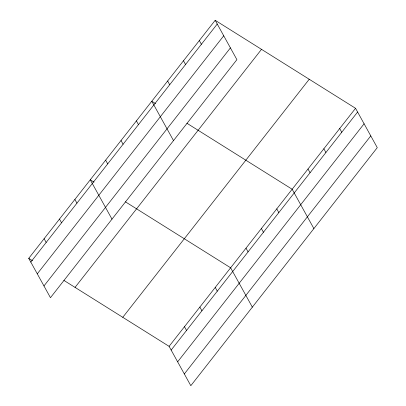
<?xml version="1.0" encoding="UTF-8"?>
<svg xmlns="http://www.w3.org/2000/svg" width="406" height="406" viewBox="0 0 406 406"><rect width="100%" height="100%" fill="white"/><g stroke="black" fill="none" stroke-linecap="round" stroke-linejoin="round"><path stroke-width="0.61" d="M215.185 20.3L236.906 59.652L50.456 297.7L28.73 258.353L215.185 20.3L355.544 108.3L377.27 147.647L190.815 385.7L169.094 346.348L63.869 280.384M30.79 262.083L217.246 24.03M37.281 273.837L223.731 35.784M43.965 285.946L230.415 47.893M75.049 287.392L261.505 49.339M122.774 317.309L309.225 79.261M169.094 346.348L355.544 108.3M171.154 350.079L357.605 112.031M177.64 361.837L364.096 123.784M184.329 373.946L370.779 135.893M155.518 103.576L151.788 101.236L173.514 140.588M186.927 123.267L292.153 189.237L313.874 228.583M93.989 182.132L90.259 179.797L111.985 219.144M125.398 201.823L230.623 267.793L252.344 307.144M28.73 258.353L32.46 260.688M339.7 128.535L341.756 132.265M323.851 148.769L325.906 152.499M308.002 169.003L310.062 172.733M199.336 40.534L201.396 44.264M276.77 208.877L278.831 212.607M183.487 60.768L185.547 64.498M261.388 228.517L263.448 232.247M167.637 81.002L169.698 84.732M246.006 248.152L248.066 251.882M136.406 120.876L138.466 124.606M215.241 287.433L217.301 291.163M121.024 140.517L123.084 144.247M199.859 307.073L201.919 310.803M105.641 160.157L107.702 163.887M184.476 326.713L186.537 330.443M74.877 199.432L76.937 203.162M59.494 219.073L61.555 222.803M44.112 238.713L46.172 242.443"/></g></svg>
